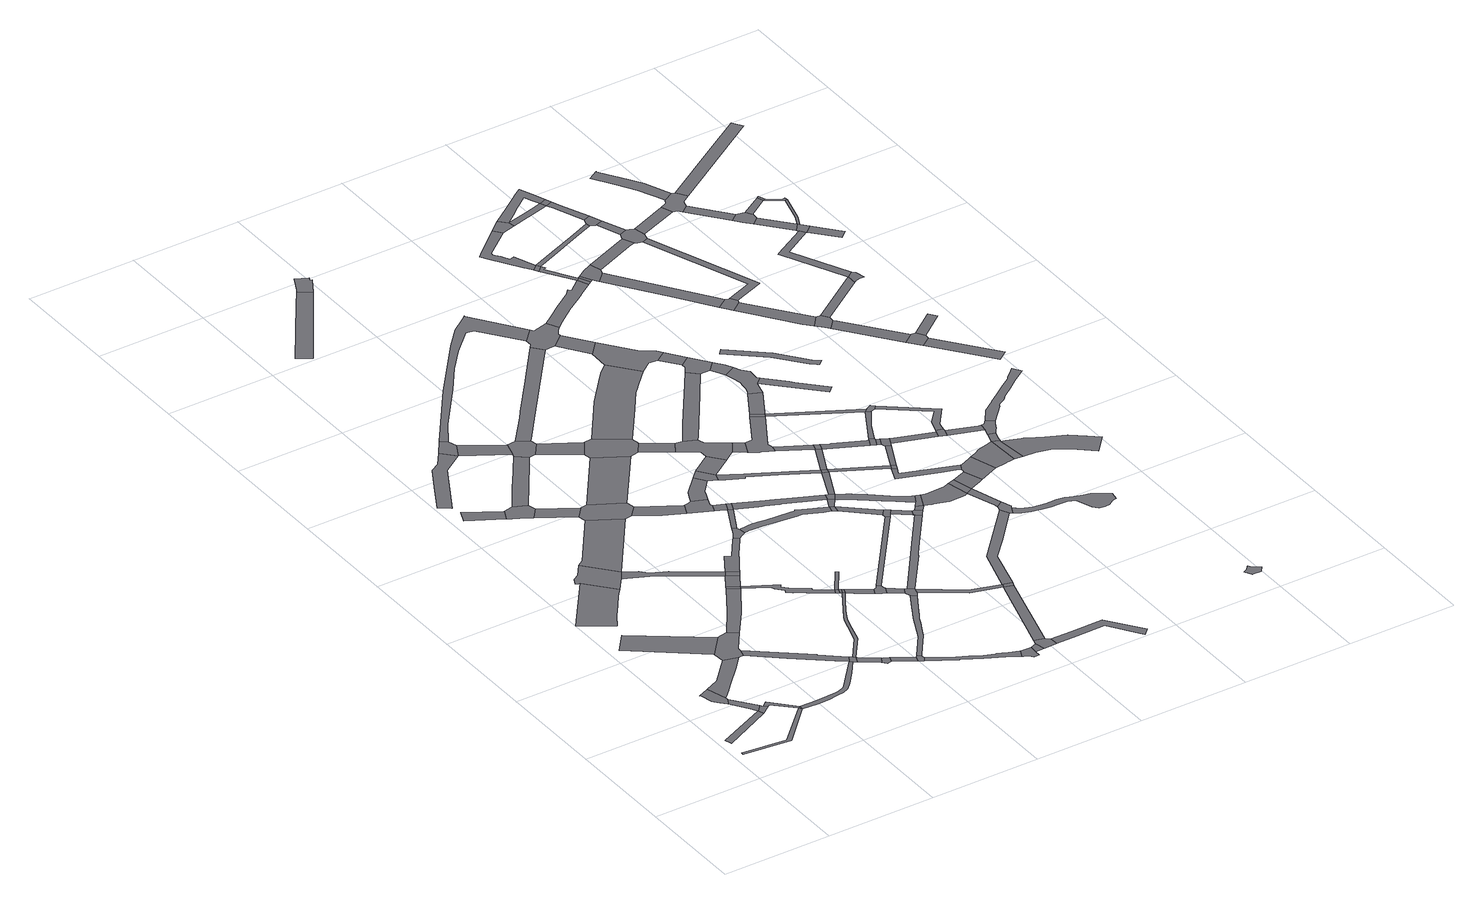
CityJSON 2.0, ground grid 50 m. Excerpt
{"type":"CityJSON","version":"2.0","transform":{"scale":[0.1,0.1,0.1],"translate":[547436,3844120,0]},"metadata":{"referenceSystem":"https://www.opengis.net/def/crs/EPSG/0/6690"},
"CityObjects":{
"road1":{"type":"Road","attributes":{"RoadStructureAttribute.sectionType":"1"},"geometry":[{"type":"MultiSurface","lod":"1","boundaries":[[[0,1,2,3]]]}]},
"road2":{"type":"Road","attributes":{"RoadStructureAttribute.sectionType":"1"},"geometry":[{"type":"MultiSurface","lod":"1","boundaries":[[[4,5,6,7,8,9]]]}]},
"road3":{"type":"Road","geometry":[{"type":"MultiSurface","lod":"1","boundaries":[[[10,11,12,13,14,15,16,17,18,19]]]}]},
"road4":{"type":"Road","attributes":{"RoadStructureAttribute.sectionType":"1"},"geometry":[{"type":"MultiSurface","lod":"1","boundaries":[[[18,17,20,21,22,0,23]]]}]},
"road5":{"type":"Road","geometry":[{"type":"MultiSurface","lod":"1","boundaries":[[[23,0,3,24,25]]]}]},
"road6":{"type":"Road","geometry":[{"type":"MultiSurface","lod":"1","boundaries":[[[26,25,24,27,4,28]]]}]},
"road7":{"type":"Road","attributes":{"RoadStructureAttribute.sectionType":"1"},"geometry":[{"type":"MultiSurface","lod":"1","boundaries":[[[29,30,10,19,31,32,33,34,35,36,37]]]}]},
"road8":{"type":"Road","geometry":[{"type":"MultiSurface","lod":"1","boundaries":[[[28,4,9]]]}]},
"road9":{"type":"Road","attributes":{"RoadStructureAttribute.sectionType":"1"},"geometry":[{"type":"MultiSurface","lod":"1","boundaries":[[[38,39,40,41]]]}]},
"road10":{"type":"Road","attributes":{"RoadStructureAttribute.sectionType":"1"},"geometry":[{"type":"MultiSurface","lod":"1","boundaries":[[[42,43,44,45,46,47,48]]]}]},
"road11":{"type":"Road","geometry":[{"type":"MultiSurface","lod":"1","boundaries":[[[49,41,40,29,37,50,51,52,53]]]}]},
"road12":{"type":"Road","attributes":{"RoadStructureAttribute.sectionType":"1"},"geometry":[{"type":"MultiSurface","lod":"1","boundaries":[[[54,55,56,57,58,59,28,9,60,61,62,63,64,65,66,67]]]}]},
"road13":{"type":"Road","geometry":[{"type":"MultiSurface","lod":"1","boundaries":[[[68,69,70,71,72,42,48,73,74]]]}]},
"road14":{"type":"Road","attributes":{"RoadStructureAttribute.sectionType":"1"},"geometry":[{"type":"MultiSurface","lod":"1","boundaries":[[[75,76,77,78,79]]]}]},
"road15":{"type":"Road","attributes":{"RoadStructureAttribute.sectionType":"1"},"geometry":[{"type":"MultiSurface","lod":"1","boundaries":[[[80,81,51,50,82,83,54,84]]]}]},
"road16":{"type":"Road","attributes":{"RoadStructureAttribute.sectionType":"1"},"geometry":[{"type":"MultiSurface","lod":"1","boundaries":[[[85,86,87,88,89,90,91,92]]]}]},
"road17":{"type":"Road","geometry":[{"type":"MultiSurface","lod":"1","boundaries":[[[93,79,78,94,95,96,97,98]]]}]},
"road18":{"type":"Road","attributes":{"RoadStructureAttribute.sectionType":"1"},"geometry":[{"type":"MultiSurface","lod":"1","boundaries":[[[99,100,49,53,101,102]]]}]},
"road19":{"type":"Road","geometry":[{"type":"MultiSurface","lod":"1","boundaries":[[[84,54,67,103,104,105]]]}]},
"road20":{"type":"Road","attributes":{"RoadStructureAttribute.sectionType":"1"},"geometry":[{"type":"MultiSurface","lod":"1","boundaries":[[[106,107,68,74,108]]]}]},
"road21":{"type":"Road","attributes":{"RoadStructureAttribute.sectionType":"1"},"geometry":[{"type":"MultiSurface","lod":"1","boundaries":[[[109,110,111,112,74,73,113,114,115,116,117,118,119]]]}]},
"road22":{"type":"Road","attributes":{"RoadStructureAttribute.sectionType":"1"},"geometry":[{"type":"MultiSurface","lod":"1","boundaries":[[[120,104,103,121,122]]]}]},
"road23":{"type":"Road","attributes":{"RoadStructureAttribute.sectionType":"1"},"geometry":[{"type":"MultiSurface","lod":"1","boundaries":[[[97,96,123,124]]]}]},
"road24":{"type":"Road","geometry":[{"type":"MultiSurface","lod":"1","boundaries":[[[125,126,122,121,127,128,129]]]}]},
"road25":{"type":"Road","geometry":[{"type":"MultiSurface","lod":"1","boundaries":[[[130,99,102,131]]]}]},
"road26":{"type":"Road","attributes":{"RoadStructureAttribute.sectionType":"1"},"geometry":[{"type":"MultiSurface","lod":"1","boundaries":[[[118,130,131,132,133]]]}]},
"road27":{"type":"Road","attributes":{"RoadStructureAttribute.sectionType":"1"},"geometry":[{"type":"MultiSurface","lod":"1","boundaries":[[[129,128,134,135]]]}]},
"road28":{"type":"Road","geometry":[{"type":"MultiSurface","lod":"1","boundaries":[[[136,85,92,137,138]]]}]},
"road29":{"type":"Road","attributes":{"RoadStructureAttribute.sectionType":"1"},"geometry":[{"type":"MultiSurface","lod":"1","boundaries":[[[139,140,141,93,98,142,143,144,145]]]}]},
"road30":{"type":"Road","geometry":[{"type":"MultiSurface","lod":"1","boundaries":[[[119,118,133,146]]]}]},
"road31":{"type":"Road","geometry":[{"type":"MultiSurface","lod":"1","boundaries":[[[147,135,134,148,149,150,151,152,153,154]]]}]},
"road32":{"type":"Road","attributes":{"RoadStructureAttribute.sectionType":"1"},"geometry":[{"type":"MultiSurface","lod":"1","boundaries":[[[155,156,157,158,159,105,104,160,161,162,163,164,165,166]]]}]},
"road33":{"type":"Road","geometry":[{"type":"MultiSurface","lod":"1","boundaries":[[[167,124,123,106,108,168,169,170,171]]]}]},
"road34":{"type":"Road","attributes":{"RoadStructureAttribute.sectionType":"1"},"geometry":[{"type":"MultiSurface","lod":"1","boundaries":[[[137,92,172,173]]]}]},
"road35":{"type":"Road","attributes":{"RoadStructureAttribute.sectionType":"1"},"geometry":[{"type":"MultiSurface","lod":"1","boundaries":[[[174,175,176,177,178,179,180,131,102,181,182,183,184,185,186,187,188,189,190]]]}]},
"road36":{"type":"Road","attributes":{"RoadStructureAttribute.sectionType":"1"},"geometry":[{"type":"MultiSurface","lod":"1","boundaries":[[[191,192,193,194,195,119,146,196,197,198,199,200,201,202]]]}]},
"road37":{"type":"Road","attributes":{"RoadStructureAttribute.sectionType":"1"},"geometry":[{"type":"MultiSurface","lod":"1","boundaries":[[[203,204,205,206,207,208,209,149,148,210,211,212,213,214,215,216]]]}]},
"road38":{"type":"Road","attributes":{"RoadStructureAttribute.sectionType":"1"},"geometry":[{"type":"MultiSurface","lod":"1","boundaries":[[[169,168,217,218,219]]]}]},
"road39":{"type":"Road","geometry":[{"type":"MultiSurface","lod":"1","boundaries":[[[220,173,172,139,145,221,222,223]]]}]},
"road40":{"type":"Road","geometry":[{"type":"MultiSurface","lod":"1","boundaries":[[[190,189,224,225]]]}]},
"road41":{"type":"Road","attributes":{"RoadStructureAttribute.sectionType":"1"},"geometry":[{"type":"MultiSurface","lod":"1","boundaries":[[[225,224,155,226]]]}]},
"road42":{"type":"Road","attributes":{"RoadStructureAttribute.sectionType":"1"},"geometry":[{"type":"MultiSurface","lod":"1","boundaries":[[[227,228,229,230,231,147,154,232,233,234,235,236,237,238,239,240,241]]]}]},
"road43":{"type":"Road","geometry":[{"type":"MultiSurface","lod":"1","boundaries":[[[226,155,166,242]]]}]},
"road44":{"type":"Road","attributes":{"RoadStructureAttribute.sectionType":"1"},"geometry":[{"type":"MultiSurface","lod":"1","boundaries":[[[243,167,171,244]]]}]},
"road45":{"type":"Road","attributes":{"RoadStructureAttribute.sectionType":"1"},"geometry":[{"type":"MultiSurface","lod":"1","boundaries":[[[242,166,245,246,247]]]}]},
"road46":{"type":"Road","geometry":[{"type":"MultiSurface","lod":"1","boundaries":[[[248,249,190,225]]]}]},
"road47":{"type":"Road","geometry":[{"type":"MultiSurface","lod":"1","boundaries":[[[250,251,252,253,191,202,254,255,256,257,258,259,260]]]}]},
"road48":{"type":"Road","attributes":{"RoadStructureAttribute.sectionType":"1"},"geometry":[{"type":"MultiSurface","lod":"1","boundaries":[[[222,221,261,262]]]}]},
"road49":{"type":"Road","geometry":[{"type":"MultiSurface","lod":"1","boundaries":[[[263,264,265,219,218,266,267,268,269]]]}]},
"road50":{"type":"Road","geometry":[{"type":"MultiSurface","lod":"1","boundaries":[[[270,271,247,246,272,273,274,275,276,277,278]]]}]},
"road51":{"type":"Road","attributes":{"RoadStructureAttribute.sectionType":"1"},"geometry":[{"type":"MultiSurface","lod":"1","boundaries":[[[279,280,281,282,283,284,285]]]}]},
"road52":{"type":"Road","attributes":{"RoadStructureAttribute.sectionType":"1"},"geometry":[{"type":"MultiSurface","lod":"1","boundaries":[[[286,250,260,287]]]}]},
"road53":{"type":"Road","geometry":[{"type":"MultiSurface","lod":"1","boundaries":[[[288,289,216,215,290,291,292,293,294,295,296,297,298,299]]]}]},
"road54":{"type":"Road","attributes":{"RoadStructureAttribute.sectionType":"1"},"geometry":[{"type":"MultiSurface","lod":"1","boundaries":[[[275,274,300,301,302]]]}]},
"road55":{"type":"Road","attributes":{"RoadStructureAttribute.sectionType":"1"},"geometry":[{"type":"MultiSurface","lod":"1","boundaries":[[[267,266,303,286,304]]]}]},
"road56":{"type":"Road","geometry":[{"type":"MultiSurface","lod":"1","boundaries":[[[302,301,227,241,305,306,307]]]}]},
"road57":{"type":"Road","attributes":{"RoadStructureAttribute.sectionType":"1"},"geometry":[{"type":"MultiSurface","lod":"1","boundaries":[[[308,309,310,299,298,311,312]]]}]},
"road58":{"type":"Road","geometry":[{"type":"MultiSurface","lod":"1","boundaries":[[[304,286,287,313]]]}]},
"road59":{"type":"Road","attributes":{"RoadStructureAttribute.sectionType":"1"},"geometry":[{"type":"MultiSurface","lod":"1","boundaries":[[[314,315,316,263,269,317,318,319,320]]]}]},
"road60":{"type":"Road","geometry":[{"type":"MultiSurface","lod":"1","boundaries":[[[321,262,261,243,244,322,323,324]]]}]},
"road61":{"type":"Road","geometry":[{"type":"MultiSurface","lod":"1","boundaries":[[[325,308,312,326,327,328,329]]]}]},
"road62":{"type":"Road","attributes":{"RoadStructureAttribute.sectionType":"1"},"geometry":[{"type":"MultiSurface","lod":"1","boundaries":[[[330,331,332,333,334,335,336,337,338,339,340,259,258,341,342,343,344,345,346,347,348,349,350,351]]]}]},
"road63":{"type":"Road","attributes":{"RoadStructureAttribute.sectionType":"1"},"geometry":[{"type":"MultiSurface","lod":"1","boundaries":[[[352,353,354,355,356,357,136,138,358,359,360,361,362,363,364,365]]]}]},
"road64":{"type":"Road","geometry":[{"type":"MultiSurface","lod":"1","boundaries":[[[366,314,320,367,368]]]}]},
"road65":{"type":"Road","attributes":{"RoadStructureAttribute.sectionType":"1"},"geometry":[{"type":"MultiSurface","lod":"1","boundaries":[[[369,370,371,372,373,374,220,223,375,376,377,378]]]}]},
"road66":{"type":"Road","attributes":{"RoadStructureAttribute.sectionType":"1"},"geometry":[{"type":"MultiSurface","lod":"1","boundaries":[[[379,306,305,380,381,382,383]]]}]},
"road67":{"type":"Road","attributes":{"RoadStructureAttribute.sectionType":"1"},"geometry":[{"type":"MultiSurface","lod":"1","boundaries":[[[323,322,384,385]]]}]},
"road68":{"type":"Road","attributes":{"RoadStructureAttribute.sectionType":"1"},"geometry":[{"type":"MultiSurface","lod":"1","boundaries":[[[386,387,270,278,388,389]]]}]},
"road69":{"type":"Road","attributes":{"RoadStructureAttribute.sectionType":"1"},"geometry":[{"type":"MultiSurface","lod":"1","boundaries":[[[390,391,279,285,392,393,394,395]]]}]},
"road70":{"type":"Road","attributes":{"RoadStructureAttribute.sectionType":"1"},"geometry":[{"type":"MultiSurface","lod":"1","boundaries":[[[396,397,398,399,400,313,287,401,402,403,404,405,406,407,408]]]}]},
"road71":{"type":"Road","attributes":{"RoadStructureAttribute.sectionType":"1"},"geometry":[{"type":"MultiSurface","lod":"1","boundaries":[[[382,409,325,329,410]]]}]},
"road72":{"type":"Road","attributes":{"RoadStructureAttribute.sectionType":"1"},"geometry":[{"type":"MultiSurface","lod":"1","boundaries":[[[411,412,366,368,413]]]}]},
"road73":{"type":"Road","attributes":{"RoadStructureAttribute.sectionType":"1"},"geometry":[{"type":"MultiSurface","lod":"1","boundaries":[[[414,415,307,306,416,417,418,419,420]]]}]},
"road74":{"type":"Road","attributes":{"RoadStructureAttribute.sectionType":"1"},"geometry":[{"type":"MultiSurface","lod":"1","boundaries":[[[421,422,328,327,423,424,425,426,427]]]}]},
"road75":{"type":"Road","geometry":[{"type":"MultiSurface","lod":"1","boundaries":[[[351,350,428,429,430]]]}]},
"road76":{"type":"Road","geometry":[{"type":"MultiSurface","lod":"1","boundaries":[[[385,384,431,412,411,413,432,433,434,435,436,437,438,439]]]}]},
"road77":{"type":"Road","geometry":[{"type":"MultiSurface","lod":"1","boundaries":[[[383,382,410,440]]]}]},
"road78":{"type":"Road","attributes":{"RoadStructureAttribute.sectionType":"1"},"geometry":[{"type":"MultiSurface","lod":"1","boundaries":[[[441,442,443,444,445,368,367,446,447,448,449,450,451,452,453,454,455]]]}]},
"road79":{"type":"Road","attributes":{"RoadStructureAttribute.sectionType":"1"},"geometry":[{"type":"MultiSurface","lod":"1","boundaries":[[[407,456,351,430,457]]]}]},
"road80":{"type":"Road","attributes":{"RoadStructureAttribute.sectionType":"1"},"geometry":[{"type":"MultiSurface","lod":"1","boundaries":[[[458,459,460,461,321,324,462,463,464,465,466]]]}]},
"road81":{"type":"Road","attributes":{"RoadStructureAttribute.sectionType":"1"},"geometry":[{"type":"MultiSurface","lod":"1","boundaries":[[[467,430,429,468,469]]]}]},
"road82":{"type":"Road","geometry":[{"type":"MultiSurface","lod":"1","boundaries":[[[408,407,457,470,471]]]}]},
"road83":{"type":"Road","geometry":[{"type":"MultiSurface","lod":"1","boundaries":[[[435,434,433,432,472,473]]]}]},
"road84":{"type":"Road","geometry":[{"type":"MultiSurface","lod":"1","boundaries":[[[469,468,386,389,474,475]]]}]},
"road85":{"type":"Road","attributes":{"RoadStructureAttribute.sectionType":"1"},"geometry":[{"type":"MultiSurface","lod":"1","boundaries":[[[454,471,470,476]]]}]},
"road86":{"type":"Road","attributes":{"RoadStructureAttribute.sectionType":"1"},"geometry":[{"type":"MultiSurface","lod":"1","boundaries":[[[475,474,477,478]]]}]},
"road87":{"type":"Road","attributes":{"RoadStructureAttribute.sectionType":"1"},"geometry":[{"type":"MultiSurface","lod":"1","boundaries":[[[479,480,481,482,483,484,485,486,487,470,457,488,489,490,491,492,493,494,495]]]}]},
"road88":{"type":"Road","geometry":[{"type":"MultiSurface","lod":"1","boundaries":[[[455,454,476,496]]]}]},
"road89":{"type":"Road","geometry":[{"type":"MultiSurface","lod":"1","boundaries":[[[497,498,478,477,499,414,420,500,501,502,503]]]}]},
"road90":{"type":"Road","attributes":{"RoadStructureAttribute.sectionType":"1"},"geometry":[{"type":"MultiSurface","lod":"1","boundaries":[[[504,505,506,507,439,438,508,509,510]]]}]},
"road91":{"type":"Road","geometry":[{"type":"MultiSurface","lod":"1","boundaries":[[[511,512,473,472,513,514,515,516,517,518,519,520,521]]]}]},
"road92":{"type":"Road","attributes":{"RoadStructureAttribute.sectionType":"1"},"geometry":[{"type":"MultiSurface","lod":"1","boundaries":[[[522,523,383,440,524,525,526,527]]]}]},
"road93":{"type":"Road","geometry":[{"type":"MultiSurface","lod":"1","boundaries":[[[528,529,365,364,530,369,378,531,532,533,534,535,536]]]}]},
"road94":{"type":"Road","attributes":{"RoadStructureAttribute.sectionType":"1"},"geometry":[{"type":"MultiSurface","lod":"1","boundaries":[[[537,538,497,503,539,540]]]}]},
"road95":{"type":"Road","attributes":{"RoadStructureAttribute.sectionType":"1"},"geometry":[{"type":"MultiSurface","lod":"1","boundaries":[[[541,518,517,542,543]]]}]},
"road96":{"type":"Road","attributes":{"RoadStructureAttribute.sectionType":"1"},"geometry":[{"type":"MultiSurface","lod":"1","boundaries":[[[542,455,496,544]]]}]},
"road97":{"type":"Road"},
"road98":{"type":"Road","attributes":{"RoadStructureAttribute.sectionType":"1"},"geometry":[{"type":"MultiSurface","lod":"1","boundaries":[[[545,532,531,546,547]]]}]},
"road99":{"type":"Road","geometry":[{"type":"MultiSurface","lod":"1","boundaries":[[[548,549,495,494,550,537,540,551]]]}]},
"road100":{"type":"Road","attributes":{"RoadStructureAttribute.sectionType":"1"},"geometry":[{"type":"MultiSurface","lod":"1","boundaries":[[[496,476,552,553]]]}]},
"road101":{"type":"Road","geometry":[{"type":"MultiSurface","lod":"1","boundaries":[[[543,542,544,554]]]}]},
"road102":{"type":"Road","geometry":[{"type":"MultiSurface","lod":"1","boundaries":[[[555,511,521,556]]]}]},
"road103":{"type":"Road","geometry":[{"type":"MultiSurface","lod":"1","boundaries":[[[557,558,547,546,458,466,559,560,561]]]}]},
"road104":{"type":"Road","attributes":{"RoadStructureAttribute.sectionType":"1"},"geometry":[{"type":"MultiSurface","lod":"1","boundaries":[[[562,563,564,565,551,540,566,567,568,569,570,571,572]]]}]},
"road105":{"type":"Road","geometry":[{"type":"MultiSurface","lod":"1","boundaries":[[[553,552,573,574]]]}]},
"road106":{"type":"Road","attributes":{"RoadStructureAttribute.sectionType":"1"},"geometry":[{"type":"MultiSurface","lod":"1","boundaries":[[[575,576,577,554,544,578,579,580]]]}]},
"road107":{"type":"Road","attributes":{"RoadStructureAttribute.sectionType":"1"},"geometry":[{"type":"MultiSurface","lod":"1","boundaries":[[[581,582,555,556,583,584,585]]]}]},
"road108":{"type":"Road","attributes":{"RoadStructureAttribute.sectionType":"1"},"geometry":[{"type":"MultiSurface","lod":"1","boundaries":[[[561,560,586,587]]]}]},
"road109":{"type":"Road","geometry":[{"type":"MultiSurface","lod":"1","boundaries":[[[588,589,590,591,592,593,594,522,527,595,596]]]}]},
"road110":{"type":"Road","attributes":{"RoadStructureAttribute.sectionType":"1"},"geometry":[{"type":"MultiSurface","lod":"1","boundaries":[[[597,553,574,598]]]}]},
"road111":{"type":"Road","attributes":{"RoadStructureAttribute.sectionType":"1"},"geometry":[{"type":"MultiSurface","lod":"1","boundaries":[[[599,600,572,601,592,591]]]}]},
"road112":{"type":"Road","geometry":[{"type":"MultiSurface","lod":"1","boundaries":[[[602,562,572,600]]]}]},
"road113":{"type":"Road","geometry":[{"type":"MultiSurface","lod":"1","boundaries":[[[587,586,603,504,510,604,605]]]}]},
"road114":{"type":"Road","attributes":{"RoadStructureAttribute.sectionType":"1"},"geometry":[{"type":"MultiSurface","lod":"1","boundaries":[[[552,606,607,608,609,610,611,573]]]}]},
"road115":{"type":"Road","attributes":{"RoadStructureAttribute.sectionType":"1"},"geometry":[{"type":"MultiSurface","lod":"1","boundaries":[[[612,613,614,615,616,617,618,619,528,536,620,621,622,623,624,625,626,627]]]}]},
"road116":{"type":"Road","geometry":[{"type":"MultiSurface","lod":"1","boundaries":[[[628,580,579,629,630,631]]]}]},
"road117":{"type":"Road","attributes":{"RoadStructureAttribute.sectionType":"1"},"geometry":[{"type":"MultiSurface","lod":"1","boundaries":[[[630,629,632,633]]]}]},
"road118":{"type":"Road","attributes":{"RoadStructureAttribute.sectionType":"1"},"geometry":[{"type":"MultiSurface","lod":"1","boundaries":[[[556,521,634,635]]]}]},
"road119":{"type":"Road","attributes":{"RoadStructureAttribute.sectionType":"1"},"geometry":[{"type":"MultiSurface","lod":"1","boundaries":[[[636,605,604,637,638,639]]]}]},
"road120":{"type":"Road","geometry":[{"type":"MultiSurface","lod":"1","boundaries":[[[640,641,642,639,638,643,644,645,646,647,648,581,585,649,650,651,652,653,654,655]]]}]},
"road121":{"type":"Road","attributes":{"RoadStructureAttribute.sectionType":"1"},"geometry":[{"type":"MultiSurface","lod":"1","boundaries":[[[656,657,658,602,600,659,660,661]]]}]},
"road122":{"type":"Road","geometry":[{"type":"MultiSurface","lod":"1","boundaries":[[[633,632,597,598,662,663]]]}]},
"road123":{"type":"Road","attributes":{"RoadStructureAttribute.sectionType":"1"},"geometry":[{"type":"MultiSurface","lod":"1","boundaries":[[[634,628,631,664,665]]]}]},
"road124":{"type":"Road","attributes":{"RoadStructureAttribute.sectionType":"1"},"geometry":[{"type":"MultiSurface","lod":"1","boundaries":[[[666,667,668,669,670,671,672,673,674,675,676,677,678,679,680]]]}]},
"road125":{"type":"Road","geometry":[{"type":"MultiSurface","lod":"1","boundaries":[[[673,672,681,682]]]}]},
"road126":{"type":"Road","attributes":{"RoadStructureAttribute.sectionType":"1"},"geometry":[{"type":"MultiSurface","lod":"1","boundaries":[[[683,684,685,686,687,688,689,655,654]]]}]},
"road127":{"type":"Road","geometry":[{"type":"MultiSurface","lod":"1","boundaries":[[[690,691,692,610,609,693,694,656,661,695]]]}]},
"road128":{"type":"Road","attributes":{"RoadStructureAttribute.sectionType":"1"},"geometry":[{"type":"MultiSurface","lod":"1","boundaries":[[[696,663,662,697,698,699]]]}]},
"road129":{"type":"Road","attributes":{"RoadStructureAttribute.sectionType":"1"},"geometry":[{"type":"MultiSurface","lod":"1","boundaries":[[[700,701,702,682,681,612,703]]]}]},
"road130":{"type":"Road","attributes":{"RoadStructureAttribute.sectionType":"1"},"geometry":[{"type":"MultiSurface","lod":"1","boundaries":[[[704,705,706,707,708,709,710,711,712,713,714,715,716,717,718,719,720,721,722,723,724,725,596,595]]]}]},
"road131":{"type":"Road","attributes":{"RoadStructureAttribute.sectionType":"1"},"geometry":[{"type":"MultiSurface","lod":"1","boundaries":[[[703,612,627,726]]]}]},
"road132":{"type":"Road","attributes":{"RoadStructureAttribute.sectionType":"1"},"geometry":[{"type":"MultiSurface","lod":"1","boundaries":[[[727,728,703,726,729]]]}]},
"road133":{"type":"Road","geometry":[{"type":"MultiSurface","lod":"1","boundaries":[[[730,635,634,665,731,732]]]}]},
"road134":{"type":"Road","geometry":[{"type":"MultiSurface","lod":"1","boundaries":[[[733,734,735,736,737,738,739,740,741,742]]]}]},
"road135":{"type":"Road","geometry":[{"type":"MultiSurface","lod":"1","boundaries":[[[743,744,727,729,745,746,747]]]}]},
"road136":{"type":"Road","attributes":{"RoadStructureAttribute.sectionType":"1"},"geometry":[{"type":"MultiSurface","lod":"1","boundaries":[[[748,749,750,751,752,690,695,753,754,755,756]]]}]},
"road137":{"type":"Road","geometry":[{"type":"MultiSurface","lod":"1","boundaries":[[[757,699,698,758,759,760]]]}]},
"road138":{"type":"Road","geometry":[{"type":"MultiSurface","lod":"1","boundaries":[[[761,762,666,680,763,764]]]}]},
"road139":{"type":"Road","geometry":[{"type":"MultiSurface","lod":"1","boundaries":[[[765,766,767,768,769,770,771,772,773,774]]]}]},
"road140":{"type":"Road","attributes":{"RoadStructureAttribute.sectionType":"1"},"geometry":[{"type":"MultiSurface","lod":"1","boundaries":[[[775,776,732,731,777,778,757,760]]]}]},
"road141":{"type":"Road","attributes":{"RoadStructureAttribute.sectionType":"1"},"geometry":[{"type":"MultiSurface","lod":"1","boundaries":[[[779,780,759,758,781,782,783]]]}]},
"road142":{"type":"Road","geometry":[{"type":"MultiSurface","lod":"1","boundaries":[[[748,756,784,785,786]]]}]},
"road143":{"type":"Road","attributes":{"RoadStructureAttribute.sectionType":"1"},"geometry":[{"type":"MultiSurface","lod":"1","boundaries":[[[787,788,789,673,682,790,791,792]]]}]},
"road144":{"type":"Road","attributes":{"RoadStructureAttribute.sectionType":"1"},"geometry":[{"type":"MultiSurface","lod":"1","boundaries":[[[746,745,793,794,795]]]}]},
"road145":{"type":"Road","attributes":{"RoadStructureAttribute.sectionType":"1"},"geometry":[{"type":"MultiSurface","lod":"1","boundaries":[[[796,748,786,797,798]]]}]},
"road146":{"type":"Road","attributes":{"RoadStructureAttribute.sectionType":"1"},"geometry":[{"type":"MultiSurface","lod":"1","boundaries":[[[799,743,747,800,801]]]}]},
"road147":{"type":"Road","geometry":[{"type":"MultiSurface","lod":"1","boundaries":[[[802,803,804,805,806,807,808,809,810,811,812,783,782,813,796,798,814,815,816,817,818,819]]]}]},
"road148":{"type":"Road","attributes":{"RoadStructureAttribute.sectionType":"1"},"geometry":[{"type":"MultiSurface","lod":"1","boundaries":[[[820,821,822,764,763,823,824,825,826]]]}]},
"road149":{"type":"Road","geometry":[{"type":"MultiSurface","lod":"1","boundaries":[[[827,795,794,828,829,830,831,832,833]]]}]},
"road150":{"type":"Road","attributes":{"RoadStructureAttribute.sectionType":"1"},"geometry":[{"type":"MultiSurface","lod":"1","boundaries":[[[834,835,836,837,838,761,764,839,840,841,842,843,820,844]]]}]},
"road151":{"type":"Road","attributes":{"RoadStructureAttribute.sectionType":"1"},"geometry":[{"type":"MultiSurface","lod":"1","boundaries":[[[845,846,847,848,849,850,851,852,785,784,853,854,855,856,857]]]}]},
"road152":{"type":"Road","attributes":{"RoadStructureAttribute.sectionType":"1"},"geometry":[{"type":"MultiSurface","lod":"1","boundaries":[[[858,830,829,859,860,861,862]]]}]},
"road153":{"type":"Road","geometry":[{"type":"MultiSurface","lod":"1","boundaries":[[[844,820,826,863]]]}]},
"road154":{"type":"Road","attributes":{"RoadStructureAttribute.sectionType":"1"},"geometry":[{"type":"MultiSurface","lod":"1","boundaries":[[[864,865,863,826,866,867,868,869]]]}]},
"road155":{"type":"Road","geometry":[{"type":"MultiSurface","lod":"1","boundaries":[[[869,868,787,792,870,871,872,873]]]}]},
"road156":{"type":"Road","attributes":{"RoadStructureAttribute.sectionType":"1"},"geometry":[{"type":"MultiSurface","lod":"1","boundaries":[[[873,872,874,875]]]}]},
"road157":{"type":"Road","geometry":[{"type":"MultiSurface","lod":"1","boundaries":[[[876,875,874,877,878,879,799,801,880,881,882,883,884,885]]]}]},
"road158":{"type":"Road","geometry":[{"type":"MultiSurface","lod":"1","boundaries":[[[886,887,862,861,888,889,890,891,892,893]]]}]},
"road159":{"type":"Road","attributes":{"RoadStructureAttribute.sectionType":"1"},"geometry":[{"type":"MultiSurface","lod":"1","boundaries":[[[894,895,896,882,881,897,833,832]]]}]},
"road160":{"type":"Road","geometry":[{"type":"MultiSurface","lod":"1","boundaries":[[[898,899,900,901,902,903,904,905,906,907,908,909,802,819,910,911,912,913,914,915,916,917,918,919,920,921]]]}]},
"road161":{"type":"Road","attributes":{"RoadStructureAttribute.sectionType":"1"},"geometry":[{"type":"MultiSurface","lod":"1","boundaries":[[[922,890,889,923,924]]]}]},
"road162":{"type":"Road","attributes":{"RoadStructureAttribute.sectionType":"1"},"geometry":[{"type":"MultiSurface","lod":"1","boundaries":[[[925,885,884,926,927]]]}]},
"road163":{"type":"Road","geometry":[{"type":"MultiSurface","lod":"1","boundaries":[[[924,923,928,929,930,931]]]}]},
"road164":{"type":"Road","attributes":{"RoadStructureAttribute.sectionType":"1"},"geometry":[{"type":"MultiSurface","lod":"1","boundaries":[[[932,893,892,933]]]}]},
"road165":{"type":"Road","attributes":{"RoadStructureAttribute.sectionType":"1"},"geometry":[{"type":"MultiSurface","lod":"1","boundaries":[[[934,935,929,928,936,937,938]]]}]},
"road166":{"type":"Road","geometry":[{"type":"MultiSurface","lod":"1","boundaries":[[[939,940,941,942,931,930]]]}]},
"road167":{"type":"Road","attributes":{"RoadStructureAttribute.sectionType":"1"},"geometry":[{"type":"MultiSurface","lod":"1","boundaries":[[[943,944,945,946,947,948,949,950,951,952]]]}]},
"road168":{"type":"Road","geometry":[{"type":"MultiSurface","lod":"1","boundaries":[[[952,951,953,925,927,954,955,956,957,958,959]]]}]},
"road169":{"type":"Road","attributes":{"RoadStructureAttribute.sectionType":"1"},"geometry":[{"type":"MultiSurface","lod":"1","boundaries":[[[956,955,960,961]]]}]},
"road170":{"type":"Road","attributes":{"RoadStructureAttribute.sectionType":"1"},"geometry":[{"type":"MultiSurface","lod":"1","boundaries":[[[962,963,964,965,966,932,967,968,969]]]}]},
"road171":{"type":"Road","geometry":[{"type":"MultiSurface","lod":"1","boundaries":[[[970,967,932,933,971,972,973,974,975]]]}]},
"road172":{"type":"Road","geometry":[{"type":"MultiSurface","lod":"1","boundaries":[[[961,960,976,977,978,979,980,981]]]}]},
"road173":{"type":"Road","attributes":{"RoadStructureAttribute.sectionType":"1"},"geometry":[{"type":"MultiSurface","lod":"1","boundaries":[[[982,978,977,983,984]]]}]},
"road174":{"type":"Road","attributes":{"RoadStructureAttribute.sectionType":"1"},"geometry":[{"type":"MultiSurface","lod":"1","boundaries":[[[985,981,980,986]]]}]},
"road175":{"type":"Road","geometry":[{"type":"MultiSurface","lod":"1","boundaries":[[[984,983,987,962,969,988,989,990,991]]]}]},
"road176":{"type":"Road","attributes":{"RoadStructureAttribute.sectionType":"1"},"geometry":[{"type":"MultiSurface","lod":"1","boundaries":[[[992,993,989,988,994,995,996]]]}]},
"road177":{"type":"Road","geometry":[{"type":"MultiSurface","lod":"1","boundaries":[[[997,985,986,998]]]}]},
"road178":{"type":"Road","geometry":[{"type":"MultiSurface","lod":"1","boundaries":[[[999,1000,1001,1002,984,991]]]}]},
"road179":{"type":"Road","geometry":[{"type":"MultiSurface","lod":"1","boundaries":[[[1003,998,986,1001,1000,1004]]]}]},
"road180":{"type":"Road","attributes":{"RoadStructureAttribute.sectionType":"1"},"geometry":[{"type":"MultiSurface","lod":"1","boundaries":[[[1005,1006,959,958,1007,1008]]]}]}
},
"vertices":[
[268,408,0],[40,304,0],[50,273,0],[275,380,0],
[415,337,0],[247,172,0],[45,192,0],[44,181,0],[262,158,0],[423,324,0],
[185,650,0],[160,639,0],[135,628,0],[136,629,0],[153,569,0],[159,561,0],[175,542,0],[196,517,0],[213,545,0],[213,560,0],
[246,445,0],[264,415,0],[265,414,0],[295,438,0],
[318,412,0],[304,425,0],
[329,446,0],[329,421,0],[425,344,0],
[352,791,0],[251,680,0],[217,563,0],[230,575,0],[253,598,0],[262,607,0],[287,633,0],[361,711,0],[419,773,0],
[117,1165,0],[48,1080,0],[350,846,0],[428,940,0],
[188,1570,0],[3,1323,0],[140,1232,0],[180,1293,0],[224,1354,0],[262,1405,0],[295,1445,0],
[478,948,0],[440,774,0],[451,813,0],[452,829,0],[518,918,0],
[768,503,0],[652,369,0],[640,359,0],[620,351,0],[600,346,0],[503,341,0],[495,317,0],[550,318,0],[593,326,0],[625,329,0],[652,341,0],[682,372,0],[731,430,0],[778,493,0],
[256,1680,0],[212,1622,0],[184,1605,0],[171,1578,0],[183,1570,0],[345,1507,0],[370,1546,0],
[76,2260,0],[53,2204,0],[92,2182,0],[201,2120,0],[225,2171,0],
[688,615,0],[689,618,0],[576,660,0],[723,537,0],[786,533,0],
[239,2664,0],[191,2599,0],[150,2575,0],[91,2472,0],[17,2341,0],[64,2302,0],[201,2543,0],[294,2604,0],
[269,2180,0],[221,2108,0],[274,2079,0],[296,2066,0],[337,2115,0],[328,2153,0],
[651,1214,0],[563,1075,0],[603,1031,0],[700,1183,0],
[792,483,0],[807,514,0],[797,523,0],
[457,1936,0],[285,1699,0],[596,1855,0],
[530,1444,0],[510,1454,0],[456,1480,0],[431,1512,0],[349,1505,0],[364,1495,0],[408,1476,0],[446,1456,0],[490,1434,0],[699,1291,0],[715,1317,0],
[809,512,0],[872,427,0],[889,453,0],
[450,1973,0],[492,2022,0],
[896,451,0],[894,448,0],[889,408,0],[908,411,0],[919,437,0],
[658,1226,0],[707,1195,0],
[710,1199,0],[747,1259,0],
[998,356,0],[1008,380,0],
[290,2734,0],[330,2672,0],[318,2713,0],
[476,2479,0],[366,2322,0],[357,2310,0],[405,2265,0],[419,2286,0],[484,2380,0],[525,2440,0],
[764,1286,0],
[1017,392,0],[1021,342,0],[1034,362,0],[1032,367,0],[1032,369,0],[1031,372,0],[1031,375,0],[1031,377,0],
[1020,930,0],[928,782,0],[916,756,0],[904,719,0],[877,629,0],[889,624,0],[911,699,0],[928,752,0],[940,779,0],[963,819,0],[997,875,0],[1029,924,0],
[525,2027,0],[627,1861,0],[673,1911,0],[667,1944,0],[666,1950,0],
[482,2494,0],[501,2561,0],
[932,1016,0],[937,1025,0],[879,1064,0],[870,1071,0],[840,1105,0],[847,1115,0],[823,1131,0],[807,1123,0],[812,1106,0],[841,1073,0],[835,1061,0],[859,1044,0],[857,1039,0],[905,1013,0],[902,1009,0],[997,946,0],[1007,966,0],
[879,1504,0],[867,1488,0],[803,1400,0],[801,1397,0],[775,1412,0],[777,1306,0],[815,1366,0],[832,1393,0],[859,1432,0],[890,1472,0],[893,1476,0],[898,1484,0],
[1334,203,0],[1310,215,0],[1290,224,0],[1286,225,0],[1239,242,0],[1188,270,0],[1143,295,0],[1141,267,0],[1143,270,0],[1188,246,0],[1228,225,0],[1306,183,0],[1362,153,0],[1378,187,0],
[733,1794,0],[822,1753,0],[846,1806,0],
[542,2565,0],[556,2444,0],[601,2505,0],[596,2535,0],
[1011,937,0],[1021,960,0],
[1031,955,0],
[1235,764,0],[1193,689,0],[1184,675,0],[1154,623,0],[1099,502,0],[1032,379,0],[1034,382,0],[1036,385,0],[1119,496,0],[1134,527,0],[1160,578,0],[1175,608,0],[1185,624,0],[1216,677,0],[1257,746,0],
[1040,949,0],
[726,2301,0],[866,2221,0],
[1058,901,0],[1127,857,0],[1139,884,0],
[1093,1064,0],[1081,1073,0],
[912,1563,0],[897,1532,0],[893,1524,0],[889,1518,0],[903,1489,0],[910,1494,0],[918,1499,0],[927,1503,0],[937,1506,0],[933,1539,0],[928,1551,0],
[719,2336,0],[768,2407,0],
[884,1816,0],[877,1814,0],[863,1810,0],[923,1707,0],[940,1745,0],[935,1758,0],[948,1790,0],
[1163,901,0],[1152,886,0],[1140,848,0],[1151,841,0],[1167,831,0],[1182,866,0],[1181,869,0],[1180,873,0],[1177,886,0],
[415,3948,0],[363,3872,0],[144,3551,0],[203,3512,0],[329,3700,0],[446,3873,0],[470,3910,0],
[972,1684,0],[992,1674,0],
[1415,186,0],[1381,187,0],[1368,149,0],[1384,140,0],[1386,139,0],[1401,122,0],[1426,122,0],[1426,135,0],[1426,143,0],[1426,147,0],[1426,149,0],[1428,185,0],
[1183,821,0],[1227,792,0],[1242,819,0],
[963,1688,0],[989,1723,0],
[1269,765,0],[1277,795,0],[1252,812,0],
[1459,197,0],[1450,194,0],[1445,192,0],[1437,149,0],[1467,150,0],
[1009,1714,0],
[988,1953,0],[911,1876,0],[898,1848,0],[961,1822,0],[970,1845,0],[1003,1882,0],[1022,1904,0],
[806,2411,0],[906,2229,0],[944,2283,0],[938,2318,0],
[1466,223,0],[1475,150,0],[1529,151,0],[1529,193,0],[1511,210,0],
[1202,1531,0],[1195,1534,0],[1192,1530,0],[1191,1529,0],[1176,1531,0],[1060,1539,0],[1026,1543,0],[995,1545,0],[979,1545,0],[957,1543,0],[943,1541,0],[946,1509,0],[953,1511,0],[962,1512,0],[971,1512,0],[1018,1508,0],[1082,1502,0],[1176,1493,0],[1201,1490,0],[1282,1455,0],[1313,1446,0],[1322,1477,0],
[876,3430,0],[875,3432,0],[859,3420,0],[790,3368,0],[712,3283,0],[505,3030,0],[386,2816,0],[543,3018,0],[631,3138,0],[714,3233,0],[812,3328,0],[848,3321,0],[980,3145,0],[1037,3205,0],
[1024,1989,0],[1061,1883,0],[1074,1920,0],
[969,3097,0],[849,2948,0],[818,2909,0],[676,2732,0],[651,2698,0],[554,2580,0],[605,2545,0],[697,2660,0],[896,2908,0],[1009,3050,0],
[1452,668,0],[1418,671,0],[1444,648,0],[1580,609,0],[1586,627,0],
[1030,2148,0],[1064,2201,0],
[1468,1294,0],[1182,925,0],[1182,892,0],[1484,1282,0],
[460,4034,0],[424,3961,0],[515,3985,0],[511,3985,0],[508,3992,0],[514,4004,0],
[1258,1603,0],[1175,1640,0],[1173,1641,0],[1119,1665,0],[1117,1666,0],[1089,1634,0],[1101,1629,0],[1109,1626,0],[1169,1601,0],[1175,1599,0],[1289,1551,0],[1347,1527,0],[1357,1559,0],
[1577,599,0],[1621,597,0],
[1146,2016,0],[1116,2052,0],[1171,1987,0],
[1574,1238,0],[1407,1017,0],[1405,963,0],[1419,980,0],[1432,1000,0],[1479,1064,0],[1597,1220,0],
[1776,193,0],[1628,193,0],[1628,153,0],[1761,155,0],[1847,29,0],[1860,9,0],[1888,39,0],
[1322,1443,0],[1333,1433,0],[1341,1468,0],
[1116,2092,0],[1220,2021,0],[1227,2032,0],[1228,2034,0],[1256,2076,0],[1170,2133,0],[1163,2138,0],[1154,2169,0],[1098,2196,0],
[1627,616,0],
[1333,1778,0],[1305,1793,0],[1198,1849,0],[1180,1859,0],[1172,1863,0],[1072,1877,0],[1076,1875,0],[1087,1869,0],[1156,1833,0],[1163,1844,0],[1173,1839,0],[1195,1827,0],[1281,1781,0],[1434,1699,0],[1443,1719,0],
[1327,1487,0],[1370,1511,0],
[1145,2827,0],[1098,2784,0],[1079,2764,0],[962,2629,0],[1069,2498,0],[1138,2591,0],[1165,2620,0],[1175,2631,0],[1247,2703,0],
[1463,1361,0],[1466,1309,0],[1490,1340,0],
[1390,1541,0],[1370,1553,0],
[1270,1986,0],[1298,2048,0],
[1497,1299,0],[1514,1321,0],
[1459,1687,0],
[1569,1243,0],[1580,1269,0],
[1641,1357,0],[1637,1359,0],[1627,1363,0],[1589,1391,0],[1546,1427,0],[1498,1467,0],[1448,1504,0],[1429,1516,0],[1418,1523,0],[1406,1484,0],[1521,1396,0],[1534,1385,0],[1596,1339,0],[1614,1324,0],[1619,1321,0],[1628,1314,0],[1650,1354,0],
[1464,1707,0],
[1594,1269,0],[1589,1269,0],[1570,1242,0],[1598,1222,0],[1604,1230,0],[1614,1243,0],[1619,1249,0],
[1384,2605,0],[1291,2473,0],[1168,2298,0],[1140,2258,0],[1169,2190,0],[1342,2437,0],[1427,2560,0],
[1420,2194,0],[1335,2050,0],[1307,1961,0],[1310,1959,0],[1317,1959,0],[1343,1944,0],[1367,1931,0],[1374,1963,0],[1372,1974,0],[1368,1988,0],[1472,2163,0],
[1875,1081,0],[1645,829,0],[1632,634,0],[1682,807,0],[1767,897,0],[1896,1041,0],
[1118,3207,0],[1049,3189,0],[982,3114,0],[1055,3051,0],[1116,3103,0],[1116,3117,0],[1119,3123,0],[1129,3137,0],[1145,3152,0],
[1608,1288,0],[1606,1285,0],[1639,1274,0],[1640,1276,0],
[1382,1959,0],[1507,1854,0],[1518,1885,0],
[1529,1841,0],
[1161,3045,0],[1150,2922,0],[1206,2984,0],
[1658,1351,0],[1656,1352,0],[1627,1313,0],[1672,1346,0],
[1682,1569,0],[1692,1589,0],
[1541,1873,0],
[1429,2208,0],[1480,2178,0],
[1373,2797,0],[1318,2835,0],[1301,2743,0],[1340,2736,0],[1390,2773,0],
[1811,1353,0],[1788,1344,0],[1709,1341,0],[1695,1342,0],[1674,1265,0],[1681,1262,0],[1692,1259,0],[1743,1242,0],[1820,1245,0],[1833,1252,0],[1835,1253,0],
[1701,1556,0],[1710,1576,0],
[1715,1792,0],[1582,1853,0],[1579,1853,0],[1546,1831,0],[1705,1756,0],[1721,1790,0],
[1505,2337,0],[1503,2334,0],[1486,2188,0],[1559,2310,0],[1560,2312,0],
[1403,2656,0],[1450,2690,0],
[1930,1079,0],[1922,1104,0],[1920,1108,0],[1914,1126,0],[1882,1103,0],[1882,1102,0],[1880,1099,0],[1908,1034,0],[1924,1071,0],
[1753,1720,0],[1775,1709,0],
[1868,1267,0],[1867,1270,0],[1879,1123,0],
[1844,1364,0],
[1403,2632,0],[1472,2560,0],[1513,2603,0],
[1654,1498,0],[1831,1435,0],[1891,1416,0],[1911,1409,0],[1928,1438,0],[1685,1524,0],
[1393,3397,0],[1334,3347,0],[1323,3360,0],[1308,3342,0],[1305,3339,0],[1233,3289,0],[1231,3288,0],[1159,3237,0],[1159,3165,0],[1166,3171,0],[1168,3172,0],[1260,3242,0],[1264,3245,0],[1339,3294,0],[1354,3304,0],[1416,3346,0],
[1726,1798,0],[1729,1745,0],[1745,1779,0],[1745,1787,0],
[1745,1738,0],[1761,1772,0],
[1823,1968,0],[1838,1982,0],
[1545,2560,0],[1478,2553,0],[1508,2500,0],[1561,2527,0],
[1600,2417,0],[1604,2466,0],[1576,2497,0],[1518,2459,0],[1525,2422,0],[1523,2395,0],[1519,2368,0],[1509,2344,0],[1508,2342,0],[1561,2316,0],[1562,2320,0],[1566,2336,0],[1567,2341,0],[1576,2372,0],[1577,2378,0],[1609,2407,0],
[1909,1388,0],[1897,1383,0],[1892,1382,0],[1870,1272,0],[1926,1296,0],[1940,1302,0],
[1781,1723,0],[1796,1756,0],
[1787,1872,0],[1845,1958,0],
[1310,3882,0],[1178,3766,0],[1163,3753,0],[1181,3724,0],[1268,3590,0],[1270,3587,0],[1291,3554,0],[1315,3577,0],[1277,3678,0],[1255,3671,0],[1236,3711,0],[1218,3728,0],[1215,3731,0],[1217,3749,0],[1337,3845,0],
[1303,3536,0],[1328,3560,0],
[1663,2290,0],[1784,2167,0],[1797,2179,0],[1811,2190,0],[1810,2191,0],[1706,2303,0],[1692,2318,0],
[1992,1462,0],[1981,1457,0],[1934,1436,0],[1912,1405,0],[1914,1399,0],[2030,1342,0],
[1815,1748,0],[1794,1718,0],[1966,1658,0],[1978,1691,0],
[1399,3420,0],[1326,3535,0],[1338,3540,0],[1408,3407,0],
[1937,1015,0],[1977,1001,0],[2014,991,0],[2058,984,0],[2099,982,0],[2133,981,0],[2168,969,0],[2194,894,0],[2214,873,0],[2239,868,0],[2263,870,0],[2290,888,0],[2308,890,0],[2314,930,0],[2244,979,0],[2215,984,0],[2178,997,0],[2142,1013,0],[2108,1017,0],[2057,1016,0],[1999,1025,0],[1952,1045,0],
[1431,3356,0],
[1417,3414,0],[1411,3410,0],[1445,3366,0],
[1864,1995,0],[1866,1965,0],[1880,1983,0],
[1729,2505,0],[1832,2380,0],[1854,2359,0],[1862,2353,0],[1885,2373,0],[1873,2382,0],[1854,2400,0],[1750,2526,0],[1592,2662,0],[1573,2639,0],
[1498,3459,0],[1453,3440,0],[1462,3341,0],[1505,3385,0],[1513,3406,0],
[2123,1511,0],[2120,1510,0],[2092,1502,0],[2048,1490,0],[2026,1477,0],[2080,1348,0],[2094,1350,0],[2102,1351,0],[2128,1354,0],
[1981,1699,0],[2000,1646,0],[2012,1680,0],[2014,1693,0],
[1363,3927,0],[1356,3922,0],[1403,3863,0],[1395,3892,0],
[2475,196,0],[2471,191,0],[2456,175,0],[2439,165,0],[2458,134,0],[2461,134,0],[2491,132,0],[2498,131,0],[2517,156,0],[2487,179,0],
[2021,1730,0],[2090,1817,0],[2054,1817,0],[2003,1760,0],
[2150,1630,0],[2143,1632,0],[2144,1595,0],[2148,1593,0],[2153,1630,0],
[2169,1351,0],[2154,1490,0],[2156,1497,0],
[1649,3715,0],[1546,3673,0],[1425,3623,0],[1422,3599,0],[1564,3658,0],[1654,3695,0],
[1648,3077,0],[1757,2919,0],[1807,2954,0],
[2138,1561,0],[2160,1521,0],[2170,1551,0],
[1709,3546,0],[1702,3484,0],[1732,3494,0],
[2186,1650,0],[2181,1644,0],[2177,1639,0],[2173,1635,0],[2171,1633,0],[2167,1631,0],[2164,1630,0],[2161,1630,0],[2158,1630,0],[2157,1630,0],[2156,1630,0],[2143,1578,0],[2182,1569,0],[2184,1571,0],[2189,1576,0],[2190,1577,0],[2208,1610,0],[2218,1627,0],
[1578,3940,0],[1530,3927,0],[1497,3919,0],[1482,3884,0],[1486,3885,0],[1556,3903,0],[1588,3912,0],
[1824,2947,0],[1769,2902,0],[1794,2869,0],[1842,2906,0],[1845,2916,0],[1846,2920,0],[1828,2949,0],
[1594,3998,0],[1565,4070,0],[1537,4052,0],[1494,4021,0],[1447,3987,0],[1457,3941,0],[1484,3963,0],[1502,3977,0],[1549,4014,0],[1562,3980,0],[1612,3954,0],
[2462,1334,0],[2403,1380,0],[2320,1420,0],[2255,1452,0],[2243,1460,0],[2236,1463,0],[2173,1484,0],[2164,1487,0],[2226,1347,0],[2287,1330,0],[2356,1288,0],[2442,1217,0],[2509,1292,0],
[1854,2889,0],[1831,2819,0],[1967,2632,0],[1997,2597,0],[2038,2648,0],
[1623,3926,0],
[1678,3788,0],[1639,3885,0],[1604,3885,0],[1620,3842,0],[1658,3743,0],[1691,3756,0],
[1667,3690,0],[1677,3686,0],[1679,3686,0],[1714,3700,0],
[1722,3578,0],[1757,3592,0],
[1773,3586,0],[1716,3562,0],[1710,3547,0],[1711,3546,0],[1746,3488,0],[1764,3481,0],[1793,3492,0],[1798,3509,0],[1802,3524,0],[1791,3579,0],
[2061,2645,0],[2056,2646,0],[2027,2563,0],[2042,2544,0],[2082,2590,0],[2082,2605,0],[2083,2613,0],[2062,2645,0],
[1983,2972,0],[1988,2974,0],[1987,2978,0],[1948,2996,0],
[2482,1903,0],[2457,1880,0],[2435,1861,0],[2429,1853,0],[2424,1849,0],[2376,1815,0],[2328,1781,0],[2316,1772,0],[2285,1750,0],[2282,1748,0],[2261,1733,0],[2229,1710,0],[2290,1701,0],[2295,1713,0],[2305,1719,0],[2327,1732,0],[2341,1741,0],[2340,1745,0],[2348,1751,0],[2397,1787,0],[2443,1821,0],[2482,1848,0],[2500,1862,0],[2508,1867,0],
[2092,2577,0],[2236,2295,0],[2283,2332,0],
[1965,3648,0],[1807,3526,0],[1985,3596,0],
[2281,2237,0],[2328,2274,0],[2330,2295,0],[2307,2330,0],
[2307,2815,0],[2308,2769,0],
[2514,2036,0],[2421,2155,0],[2467,2000,0],[2481,1982,0],[2528,2018,0],
[2447,2384,0],[2435,2401,0],[2424,2419,0],[2423,2418,0],
[2004,3830,0],[1967,3888,0],[1897,3999,0],[1892,4007,0],[1892,4008,0],[1845,3979,0],[1902,3888,0],[1956,3802,0],[2007,3684,0],[2054,3711,0],
[1995,3661,0],[2005,3591,0],[2019,3573,0],[2054,3601,0],[2062,3632,0],[2101,3657,0],[2071,3705,0],
[2148,3412,0],[2184,3440,0],
[2328,3201,0],[2170,3110,0],[2165,3107,0],[2169,3099,0],[2170,3098,0],[2337,2838,0],[2212,3099,0],[2346,3176,0],
[2340,2835,0],[2323,2779,0],[2325,2779,0],[2339,2780,0],[2360,2780,0],[2350,2826,0],
[2176,3377,0],[2205,3344,0],[2239,3373,0],[2241,3402,0],[2242,3404,0],[2224,3431,0],
[2338,3259,0],[2320,3210,0],[2349,3247,0],
[2321,3493,0],[2333,3465,0],
[2325,3205,0],[2348,3177,0],[2383,3208,0],[2356,3238,0],[2357,3240,0],
[2478,3099,0],[2452,3128,0],[2351,3173,0],[2444,3066,0],[2479,3097,0],
[2331,3499,0],[2343,3470,0],
[2381,3290,0],[2417,3418,0],[2406,3416,0],[2371,3293,0],
[2401,3428,0],[2413,3433,0],
[2537,4001,0],[2366,3892,0],[2470,3893,0],[2566,3955,0]
]}
